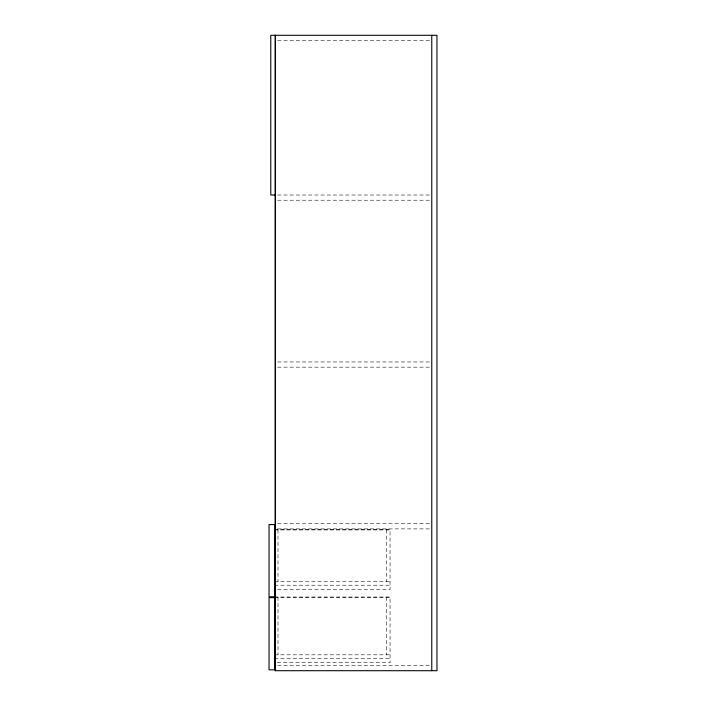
<?xml version="1.0" encoding="UTF-8"?>
<svg xmlns="http://www.w3.org/2000/svg" width="706" height="706" viewBox="0 0 706 706"><rect width="100%" height="100%" fill="white"/><g stroke="black" fill="none" stroke-linecap="round" stroke-linejoin="round"><path stroke-width="0.53" stroke-dasharray="3.53 2.65" d="M277.599 40.498L430.66 40.498M277.59 195.015L431.587 195.015M277.59 200.213L430.483 200.213M277.59 361.957L431.587 361.957M277.59 367.155L430.483 367.155M277.59 523.693L431.587 523.693M277.59 528.891L430.483 528.891M274.528 529.756L390.056 529.756L390.056 589.545L276.726 589.545M274.528 529.932L390.056 529.932M274.528 581.744L390.056 581.744M274.528 585.212L390.056 585.212M274.528 597.055L390.056 597.055L390.056 662.616L276.726 662.616M274.528 597.223L390.056 597.223M274.528 654.815L390.056 654.815M274.528 658.283L390.056 658.283M277.599 665.502L431.763 665.502M386.588 529.756L386.588 581.744M386.588 597.055L386.588 654.815M277.996 529.756L277.996 581.744M277.996 597.055L277.996 654.815"/><path stroke-width="1.06" d="M275.393 195.015L270.777 195.015L270.777 35.3L436.961 35.3L436.961 670.7L275.225 670.7L275.225 35.3M274.528 597.629L269.039 597.629L269.039 669.835L274.528 669.835L274.528 597.055M431.763 35.3L431.763 670.7M275.393 35.3L275.393 670.7M274.528 524.558L269.039 524.558L269.039 596.764L274.528 596.764L274.528 524.558"/></g></svg>
